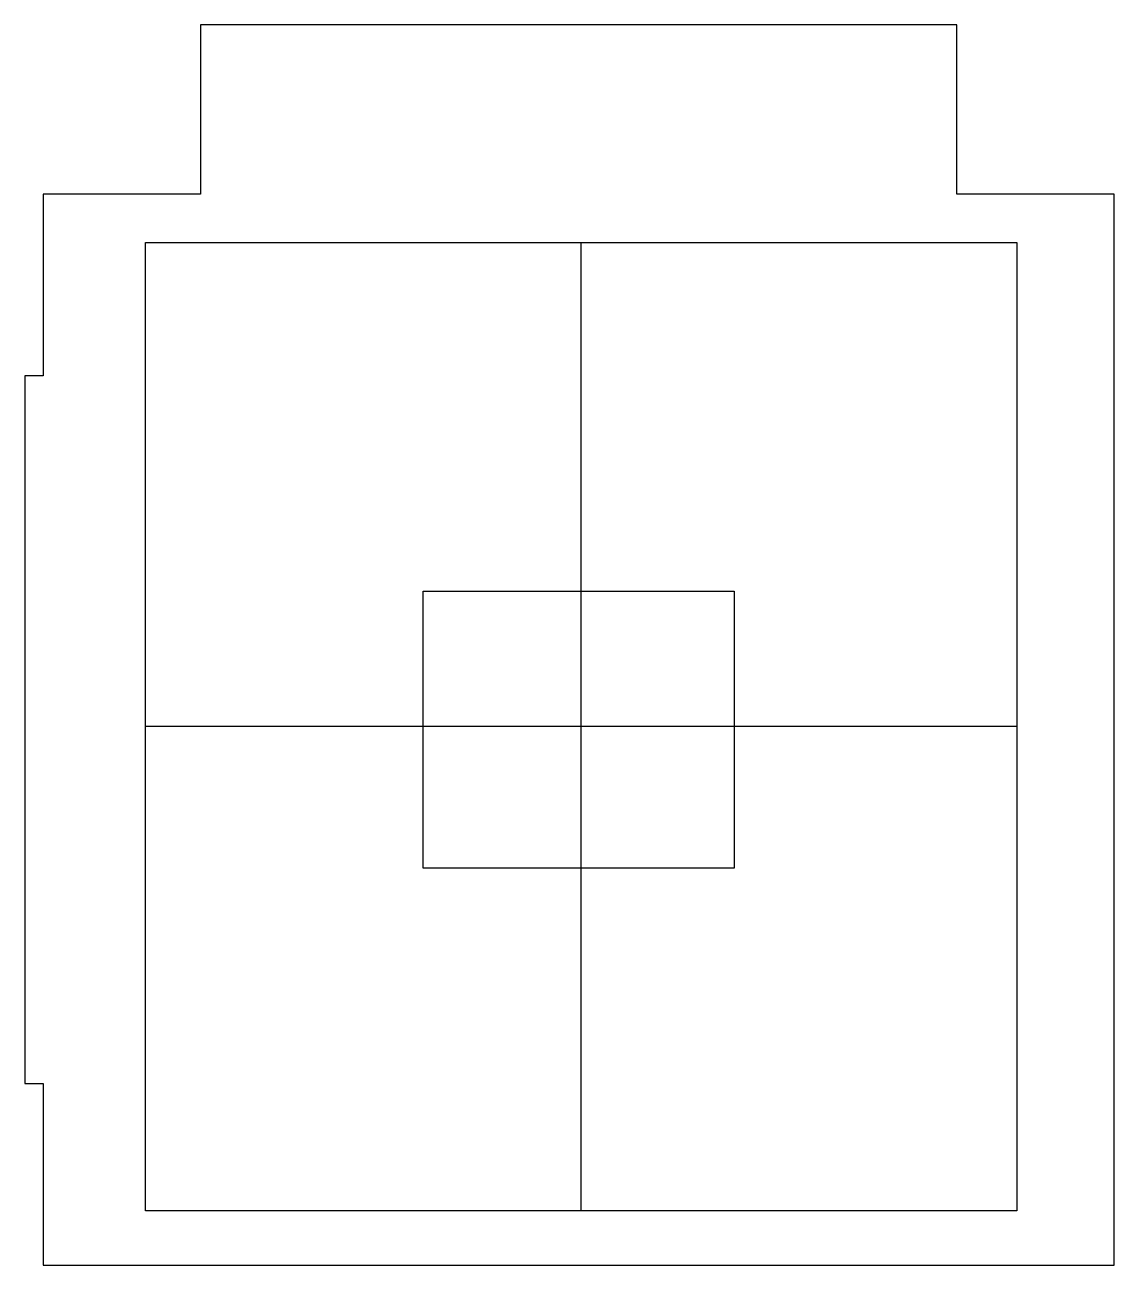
# Model space of a CAD drawing. Header units: millimetres. Extents: x 2.3 to 24.8, y 75.5 to 101.1.
import ezdxf

# ---------------------------------------------------------------- set-up
doc = ezdxf.new("R2010")
doc.units = ezdxf.units.MM
doc.layers.get('0').update_dxf_attribs({"linetype": 'CONTINUOUS'})

msp = doc.modelspace()

# ---------------------------------------------------------------- linework, layer by layer
for p, q in [((13.8, 76.608), (13.8, 96.608)), ((22.8, 86.608), (4.8, 86.608))]:
    msp.add_line(p, q)
for points in [[(5.94, 101.102), (5.94, 97.602), (2.69, 97.602), (2.69, 93.852), (2.31, 93.852), (2.31, 79.232), (2.69, 79.232), (2.69, 75.482), (24.81, 75.482), (24.81, 97.602), (21.56, 97.602), (21.56, 101.102)], [(4.8, 96.608), (22.8, 96.608), (22.8, 76.608), (4.8, 76.608)], [(10.54, 83.682), (10.54, 89.402), (16.96, 89.402), (16.96, 83.682)]]:
    msp.add_lwpolyline(points, close=True)

doc.saveas('drawing.dxf')
